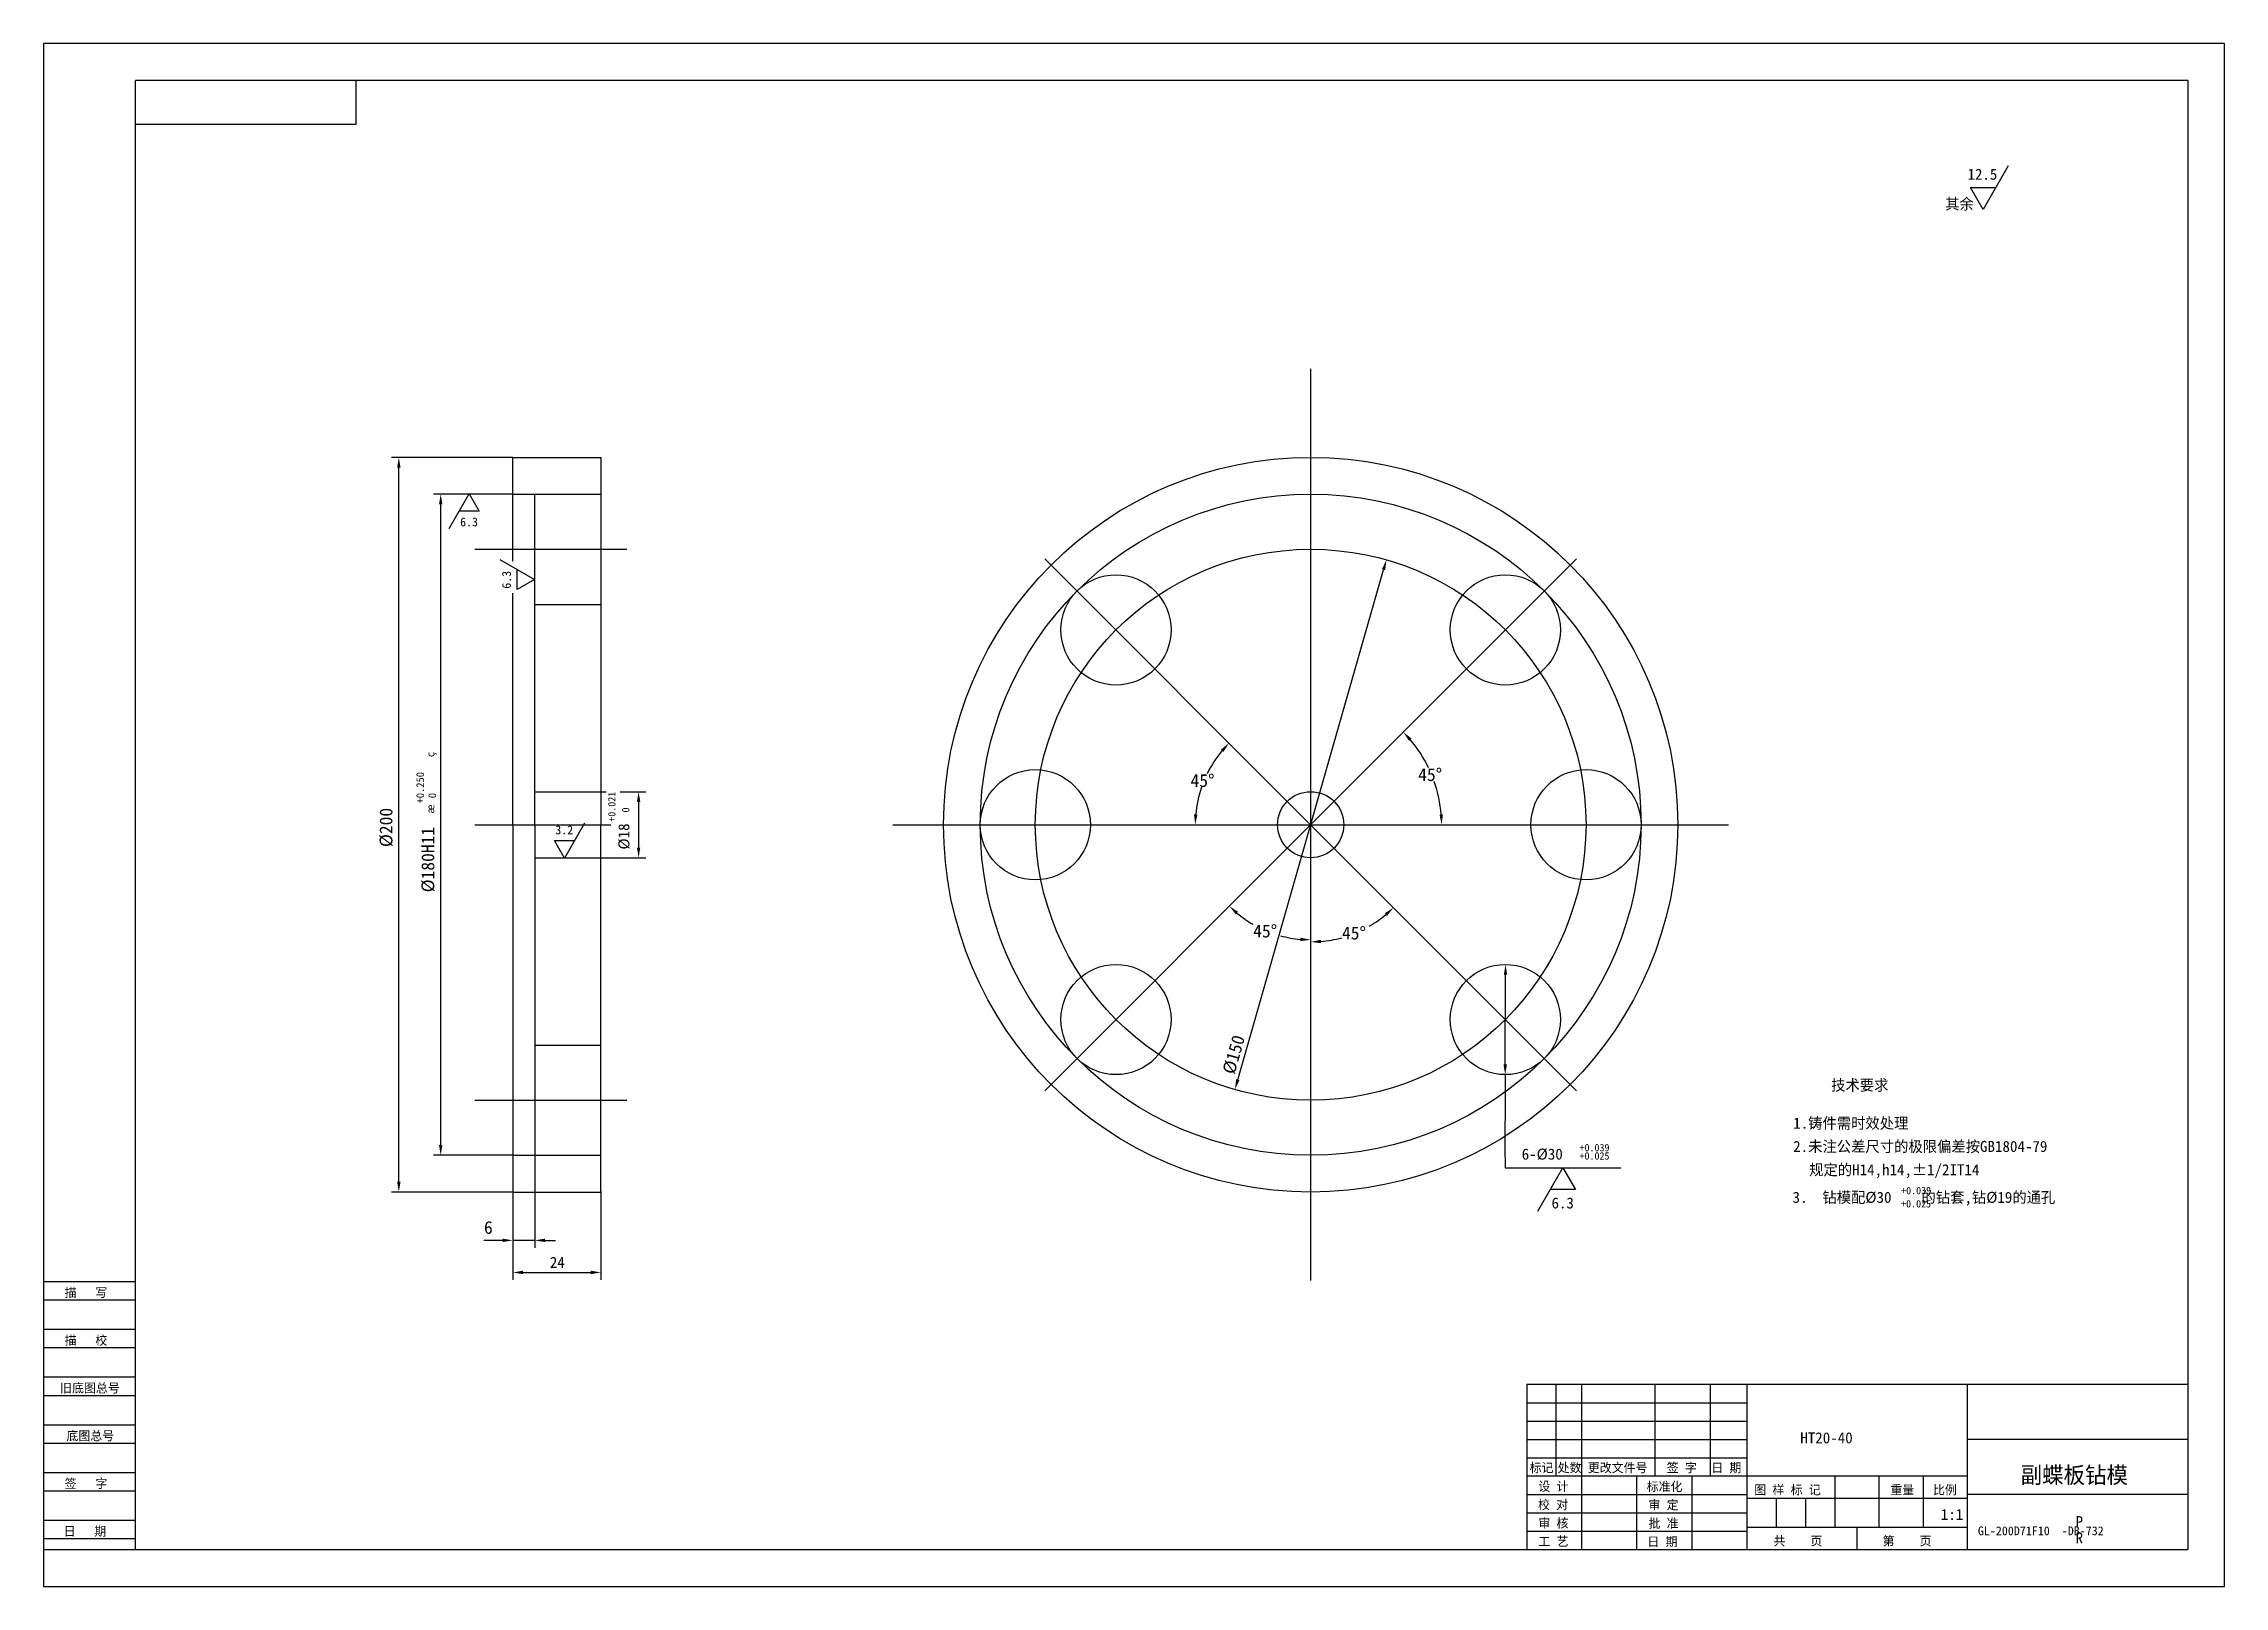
# Model space of a CAD drawing. Header units: metres. Extents: x 0 to 594, y 0 to 420.
import ezdxf

# ---------------------------------------------------------------- set-up
doc = ezdxf.new("R2010")
doc.units = ezdxf.units.M
for name, color, linetype in [('C', 6, 'Continuous'), ('D', 1, 'Continuous'), ('FL', 5, 'Continuous'), ('T', 7, 'Continuous'), ('TL', 4, 'Continuous')]:
    doc.layers.add(name, color=color, linetype=linetype)

# ---------------------------------------------------------------- blocks, each defined once
blk = doc.blocks.new('TUKUN2')
at = {"layer": 'FL'}
for p, q in [((0, 420), (0, 0)), ((594, 420), (0, 420)), ((594, 0), (594, 420)), ((0, 78), (25, 78)), ((0, 70), (25, 70)), ((0, 65), (25, 65)), ((0, 57), (25, 57)), ((412, 30), (412, 55)), ((419, 10), (419, 55)), ((439, 30), (439, 55)), ((454, 30), (454, 55)), ((0, 52), (25, 52)), ((404, 50), (464, 50)), ((0, 44), (25, 44)), ((404, 45), (464, 45)), ((0, 39), (25, 39)), ((404, 40), (464, 40)), ((0, 31), (25, 31)), ((404, 35), (464, 35)), ((449, 10), (449, 30)), ((0, 26), (25, 26)), ((404, 25), (464, 25)), ((0, 18), (25, 18)), ((404, 20), (464, 20)), ((0, 13), (25, 13)), ((404, 15), (464, 15)), ((0, 0), (594, 0))]:
    blk.add_line(p, q, dxfattribs=at)
at = {"layer": 'TL'}
for p, q in [((25, 10), (25, 410)), ((584, 410), (25, 410)), ((85, 410), (85, 398)), ((584, 410), (584, 10)), ((85, 398), (25, 398)), ((0, 83), (25, 83)), ((404, 55), (404, 10)), ((584, 55), (404, 55)), ((464, 10), (464, 55)), ((524, 10), (524, 55)), ((584, 40), (524, 40)), ((524, 30), (404, 30)), ((434, 10), (434, 30)), ((488, 16), (488, 30)), ((500, 16), (500, 30)), ((512, 16), (512, 30)), ((464, 24), (524, 24)), ((472, 16), (472, 24)), ((480, 16), (480, 24)), ((584, 25), (524, 25)), ((524, 16), (464, 16)), ((494, 10), (494, 16)), ((0, 10), (584, 10))]:
    blk.add_line(p, q, dxfattribs=at)
at = {"layer": 'T'}
for s, p in [('描   写', (5.74, 78.76)), ('描   校', (5.74, 65.76)), ('旧底图总号', (4.49, 52.76)), ('底图总号', (6.22, 39.76)), ('标记', (404.75, 31.07)), ('处数', (412.38, 31.07)), ('更改文件号', (420.61, 31.07)), ('签 字', (442.1, 31.07)), ('日 期', (454.23, 31.07)), ('签   字', (5.74, 26.76)), ('校 对', (407.05, 20.99)), ('设 计', (407.14, 25.99)), ('标准化', (436.65, 25.93)), ('审 定', (437.13, 20.93)), ('图 样 标 记', (465.95, 25.04)), ('重量', (503.03, 25.04)), ('比例', (514.64, 25.04)), ('审 核', (407.14, 15.99)), ('批 准', (437.13, 15.93)), ('日   期', (5.45, 13.76)), ('工 艺', (407.14, 10.99)), ('日 期', (436.84, 10.93)), ('共    页', (471.18, 11.13)), ('第    页', (500.9, 11.13))]:
    blk.add_text(s, height=2.5, dxfattribs=at).set_placement(p)

msp = doc.modelspace()

# ---------------------------------------------------------------- linework, layer by layer
at = {"layer": 'C'}
for p, q in [((345.12, 331.44), (345.12, 83.25)), ((117.45, 282.35), (158.85, 282.35)), ((345.12, 207.35), (272.71, 279.76)), ((345.12, 207.35), (417.53, 279.76)), ((117.45, 207.35), (154.49, 207.35)), ((231.29, 207.35), (458.95, 207.35)), ((345.12, 207.35), (272.71, 134.93)), ((345.12, 207.35), (417.53, 134.93)), ((117.45, 132.35), (158.85, 132.35))]:
    msp.add_line(p, q, dxfattribs=at)
msp.add_circle((345.12, 207.35), 75, dxfattribs=at)
at = {"layer": 'D'}
for p, q in [((535.12, 386.71), (528.29, 374.88)), ((524.87, 380.79), (531.7, 380.79)), ((528.29, 374.88), (524.87, 380.79)), ((127.8, 307.35), (94.76, 307.35)), ((96.76, 110.15), (96.76, 304.55)), ((127.8, 297.35), (106.16, 297.35)), ((110.48, 287.98), (115.94, 297.44)), ((115.94, 297.44), (118.67, 292.71)), ((108.16, 120.15), (108.16, 294.55)), ((118.67, 292.71), (113.21, 292.71)), ((124.27, 279.57), (133.73, 274.1)), ((129, 271.37), (129, 276.84)), ((133.73, 274.1), (129, 271.37)), ((325.27, 137.93), (364.97, 276.76)), ((151.8, 216.35), (153.23, 216.35)), ((157.02, 216.35), (164.07, 216.35)), ((162.07, 213.55), (162.07, 201.15)), ((141.87, 198.29), (139.14, 203.02)), ((139.14, 203.02), (144.61, 203.02)), ((147.34, 207.76), (141.87, 198.29)), ((151.8, 198.35), (164.07, 198.35)), ((398.11, 142.11), (398.19, 166.51)), ((398.1, 139.31), (398.08, 133.71)), ((398.08, 133.71), (398.04, 119.79)), ((398.04, 119.79), (398.1, 113.94)), ((127.8, 117.35), (106.16, 117.35)), ((133.8, 117.35), (133.8, 92.2)), ((398.1, 113.94), (422.85, 113.94)), ((407.02, 102.11), (413.85, 113.94)), ((413.85, 113.94), (417.26, 108.02)), ((422.85, 113.94), (429.59, 113.94)), ((127.8, 107.35), (94.76, 107.35)), ((127.8, 107.35), (127.8, 92.2)), ((151.8, 107.61), (151.8, 83.46)), ((417.26, 108.02), (410.43, 108.02)), ((122.2, 94.2), (119.95, 94.2)), ((125, 94.2), (122.2, 94.2)), ((133.8, 94.2), (127.8, 94.2)), ((127.8, 92.2), (127.8, 83.46)), ((136.6, 94.2), (139.4, 94.2)), ((130.6, 85.46), (149, 85.46))]:
    msp.add_line(p, q, dxfattribs=at)
for radius, start, end in [(31.44, 140.1, 153.82), (35.67, 25.74, 40.5), (31.44, 161.09, 174.9), (35.67, 4.5, 19.34), (31.33, 230.12, 239.9), (31.91, 299.98, 309.97), (31.33, 254.77, 264.88), (31.91, 275.03, 285.36)]:
    msp.add_arc((345.12, 207.35), radius, start, end, dxfattribs=at)
for points in [[(96.29, 304.55), (97.22, 304.55), (96.76, 307.35)], [(107.69, 294.55), (108.62, 294.55), (108.16, 297.35)], [(365.42, 276.64), (364.52, 276.89), (365.74, 279.46)], [(371.9, 230.2), (372.59, 230.83), (370.35, 232.57)], [(320.66, 227.82), (321.35, 227.19), (322.89, 229.58)], [(161.6, 213.55), (162.53, 213.55), (162.07, 216.35)], [(314.27, 210.12), (313.34, 210.16), (313.68, 207.35)], [(381.15, 210.16), (380.22, 210.13), (380.79, 207.35)], [(161.6, 201.15), (162.53, 201.15), (162.07, 198.35)], [(324.72, 182.96), (325.35, 183.65), (322.97, 185.19)], [(365.3, 183.24), (365.93, 182.55), (367.68, 184.78)], [(342.34, 176.61), (342.3, 175.68), (345.12, 176.02)], [(347.94, 175.1), (347.9, 176.03), (345.12, 175.44)], [(398.66, 166.51), (397.73, 166.51), (398.2, 169.31)], [(325.72, 137.8), (324.82, 138.06), (324.5, 135.24)], [(398.58, 142.11), (397.64, 142.11), (398.1, 139.31)], [(107.69, 120.15), (108.62, 120.15), (108.16, 117.35)], [(96.29, 110.15), (97.22, 110.15), (96.76, 107.35)], [(125, 94.67), (125, 93.74), (127.8, 94.2)], [(136.6, 94.67), (136.6, 93.74), (133.8, 94.2)], [(130.6, 85.93), (130.6, 84.99), (127.8, 85.46)], [(149, 85.93), (149, 84.99), (151.8, 85.46)]]:
    msp.add_solid(points, dxfattribs=at)
at = {"layer": 'TL'}
for p, q in [((127.8, 307.35), (151.8, 307.35)), ((127.8, 297.35), (127.8, 307.35)), ((151.8, 307.35), (151.8, 297.35)), ((127.8, 279.1), (127.8, 297.35)), ((127.8, 297.35), (133.8, 297.35)), ((133.8, 267.35), (133.8, 297.35)), ((133.8, 297.35), (151.8, 297.35)), ((151.8, 297.35), (151.8, 267.35)), ((127.8, 207.35), (127.8, 270.36)), ((133.8, 216.35), (133.8, 267.35)), ((133.8, 267.35), (151.8, 267.35)), ((151.8, 267.35), (151.8, 216.35)), ((133.8, 207.35), (133.8, 216.35)), ((133.8, 216.35), (151.8, 216.35)), ((151.8, 216.35), (151.8, 207.35)), ((127.8, 207.35), (127.8, 117.35)), ((133.8, 207.35), (133.8, 198.35)), ((151.8, 198.35), (151.8, 207.35)), ((133.8, 198.35), (133.8, 147.35)), ((133.8, 198.35), (151.8, 198.35)), ((151.8, 147.35), (151.8, 198.35)), ((133.8, 147.35), (133.8, 117.35)), ((133.8, 147.35), (151.8, 147.35)), ((151.8, 117.35), (151.8, 147.35)), ((127.8, 117.35), (127.8, 107.35)), ((127.8, 117.35), (133.8, 117.35)), ((133.8, 117.35), (151.8, 117.35)), ((151.8, 107.35), (151.8, 117.35)), ((127.8, 107.35), (151.8, 107.35))]:
    msp.add_line(p, q, dxfattribs=at)
for centre, radius in [((345.12, 207.35), 100), ((345.12, 207.35), 90), ((292.09, 260.38), 15), ((398.15, 260.38), 15), ((270.12, 207.35), 15), ((420.12, 207.35), 15), ((345.12, 207.35), 9), ((292.09, 154.31), 15), ((398.15, 154.31), 15)]:
    msp.add_circle(centre, radius, dxfattribs=at)

# ---------------------------------------------------------------- block references
msp.add_blockref('TUKUN2', (0, 0), dxfattribs=at)

# ---------------------------------------------------------------- texts
at = {"layer": 'D'}
for s, height, p in [('12.5', 2.98, (524.04, 382.95)), ('其余', 3, (517.94, 374.88)), ('6.3', 2.38, (113.45, 288.61)), ('45%%d', 3.5, (312.41, 217.63)), ('45%%d', 3.5, (374.41, 219.25)), ('3.2', 2.38, (139.38, 204.75)), ('45%%d', 3.5, (329.47, 176.65)), ('45%%d', 3.5, (353.66, 176.12)), ('技术要求', 3, (486.89, 134.96)), ('1.铸件需时效处理', 3, (476.55, 124.61)), ('6-%%c30', 3, (402.6, 116.18)), ('+0.039', 2, (418.35, 118.43)), ('2.未注公差尺寸的极限偏差按GB1804-79', 3, (476.55, 118.27)), ('+0.025', 2, (418.35, 116.18)), ('规定的H14,h14,%%P1/2IT14', 3, (480.89, 111.92)), ('3.  钻模配%%c30    的钻套,钻%%C19的通孔', 3, (476.36, 104.41)), ('+0.039', 2, (505.95, 106.76)), ('6.3', 2.98, (410.73, 102.89)), ('+0.025', 2, (505.95, 103.16)), ('6', 3.5, (119.95, 95.95)), ('24', 3, (137.89, 86.71)), ('HT20-40', 3, (478.48, 38.94)), ('副蝶板钻模', 4.5, (538.5, 28.07)), ('1:1', 3, (516.76, 18.08)), ('P', 3, (553.46, 16.14)), ('GL-200D71F10  -DB-732', 2.4, (526.85, 13.92)), ('R', 3, (553.46, 11.71))]:
    msp.add_text(s, height=height, dxfattribs=at).set_placement(p)
for s, height, rotation, p in [('6.3', 2.38, 90, (127.28, 271.61)), ('%%231', 2.1, 90, (106.41, 225.75)), ('+0.250', 2.1, 90, (103.61, 213.15)), (' 0', 2.1, 90, (106.9, 213.15)), ('+0.021', 2, 90, (155.76, 208.17)), ('%%c200', 3.5, 90, (95.01, 201.26)), ('%%230', 2.1, 90, (106.41, 210.35)), ('0', 2, 90, (159.54, 210.69)), ('%%C180H11', 3.5, 90, (106.41, 188.93)), ('%%C18', 3, 90, (159.54, 200.6)), ('%%c150', 3.5, 74.04, (324.34, 139.17))]:
    msp.add_text(s, height=height, rotation=rotation, dxfattribs=at).set_placement(p)

doc.saveas('drawing.dxf')
